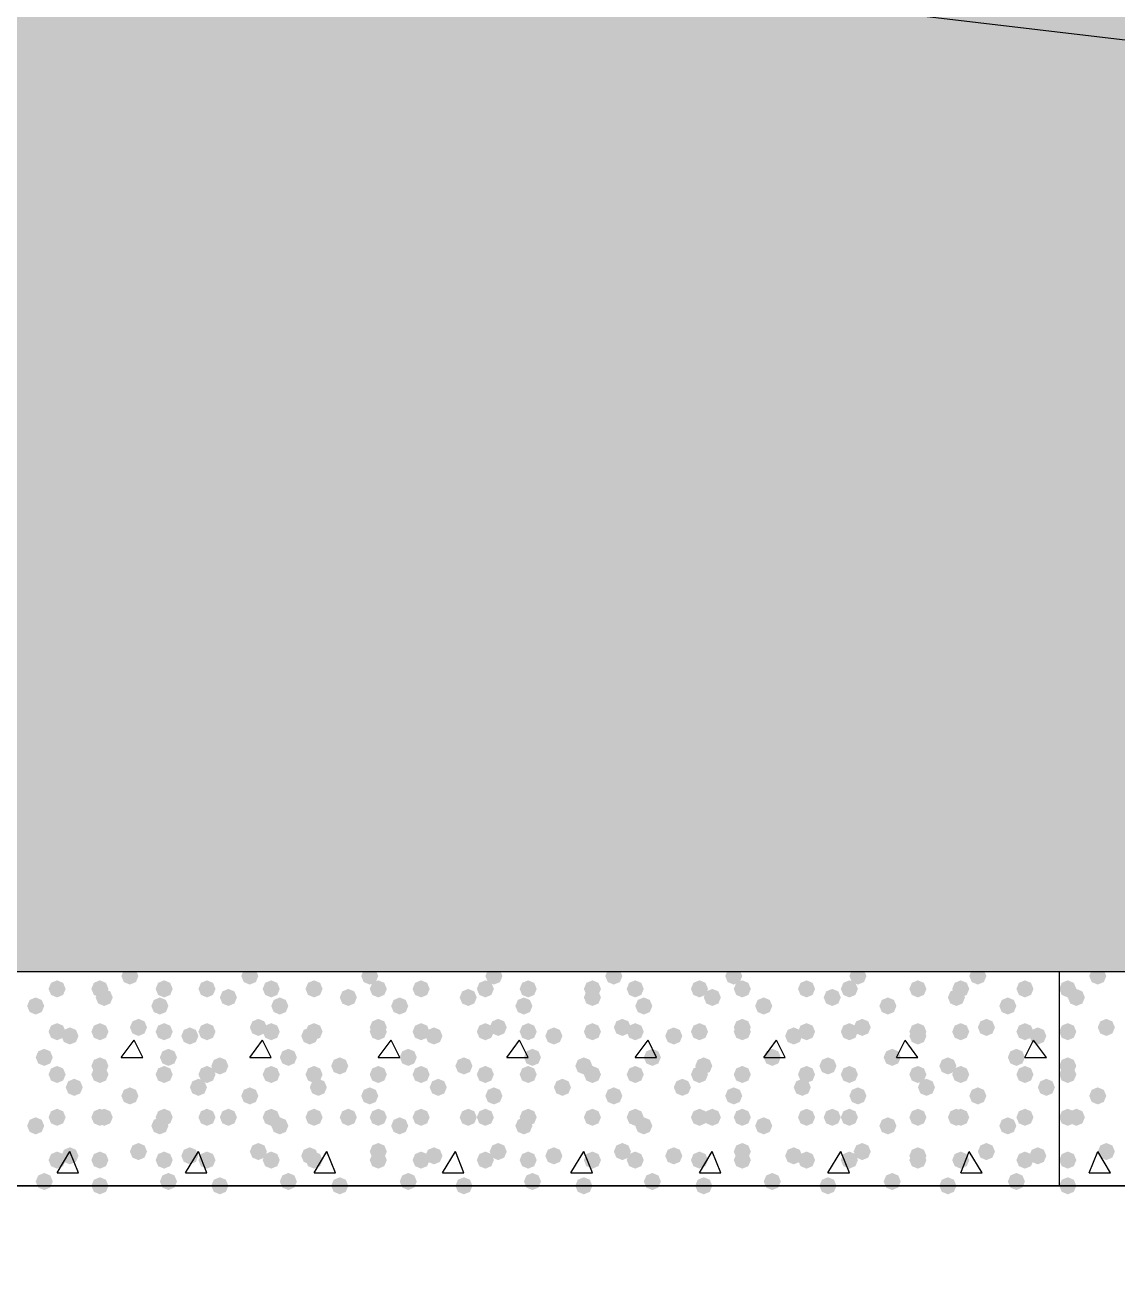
# Model space of a CAD drawing. Header units: millimetres. Extents: x 0 to 420, y 0 to 297.
# Drawn here: x 290.64 to 301.43, y 180.83 to 193.18 of the extents above; entities that cross this region are included whole.
import ezdxf

# ---------------------------------------------------------------- set-up
doc = ezdxf.new("R2010")
doc.units = ezdxf.units.MM
doc.layers.get('0').update_dxf_attribs({"linetype": 'CONTINUOUS'})

msp = doc.modelspace()

# ---------------------------------------------------------------- hatches: boundary and pattern name
at = {"true_color": 0x000008}
h = msp.add_hatch(color=0, dxfattribs=at)
h.paths.add_polyline_path([(379.603, 202.861333), (218.228333, 202.861333), (379.603, 183.811333)], flags=0)
h.paths.add_polyline_path([(218.228333, 202.861333), (379.603, 183.811333), (218.228333, 183.811333)], flags=0)
for points in [[(291.761333, 183.769), (291.736463, 183.709204), (291.676667, 183.684333), (291.616871, 183.709204), (291.592, 183.769), (291.616871, 183.828796), (291.676667, 183.853667), (291.736462, 183.828796)], [(292.946667, 183.769), (292.921796, 183.709204), (292.862, 183.684333), (292.802204, 183.709204), (292.777333, 183.769), (292.802204, 183.828796), (292.862, 183.853667), (292.921796, 183.828796)], [(294.132, 183.769), (294.107129, 183.709204), (294.047333, 183.684333), (293.987538, 183.709204), (293.962667, 183.769), (293.987537, 183.828796), (294.047333, 183.853667), (294.107129, 183.828796)], [(295.359667, 183.769), (295.334796, 183.709204), (295.275, 183.684333), (295.215204, 183.709204), (295.190333, 183.769), (295.215204, 183.828796), (295.275, 183.853667), (295.334796, 183.828796)], [(296.545, 183.769), (296.520129, 183.709204), (296.460333, 183.684333), (296.400538, 183.709204), (296.375667, 183.769), (296.400537, 183.828796), (296.460333, 183.853667), (296.520129, 183.828796)], [(297.730333, 183.769), (297.705462, 183.709204), (297.645667, 183.684333), (297.585871, 183.709204), (297.561, 183.769), (297.585871, 183.828796), (297.645667, 183.853667), (297.705462, 183.828796)], [(298.958, 183.769), (298.933129, 183.709204), (298.873333, 183.684333), (298.813538, 183.709204), (298.788667, 183.769), (298.813537, 183.828796), (298.873333, 183.853667), (298.933129, 183.828796)], [(300.143333, 183.769), (300.118462, 183.709204), (300.058667, 183.684333), (299.998871, 183.709204), (299.974, 183.769), (299.998871, 183.828796), (300.058667, 183.853667), (300.118462, 183.828796)], [(291.041667, 183.642), (291.016796, 183.582204), (290.957, 183.557333), (290.897204, 183.582204), (290.872333, 183.642), (290.897204, 183.701796), (290.957, 183.726667), (291.016796, 183.701796)], [(291.465, 183.642), (291.440129, 183.582204), (291.380333, 183.557333), (291.320538, 183.582204), (291.295667, 183.642), (291.320537, 183.701796), (291.380333, 183.726667), (291.440129, 183.701796)], [(292.1, 183.642), (292.075129, 183.582204), (292.015333, 183.557333), (291.955537, 183.582204), (291.930667, 183.642), (291.955537, 183.701796), (292.015333, 183.726667), (292.075129, 183.701796)], [(292.523333, 183.642), (292.498462, 183.582204), (292.438667, 183.557333), (292.378871, 183.582204), (292.354, 183.642), (292.378871, 183.701796), (292.438667, 183.726667), (292.498462, 183.701796)], [(293.158333, 183.642), (293.133462, 183.582204), (293.073667, 183.557333), (293.013871, 183.582204), (292.989, 183.642), (293.013871, 183.701796), (293.073667, 183.726667), (293.133462, 183.701796)], [(293.581667, 183.642), (293.556796, 183.582204), (293.497, 183.557333), (293.437204, 183.582204), (293.412333, 183.642), (293.437204, 183.701796), (293.497, 183.726667), (293.556796, 183.701796)], [(294.216667, 183.642), (294.191796, 183.582204), (294.132, 183.557333), (294.072204, 183.582204), (294.047333, 183.642), (294.072204, 183.701796), (294.132, 183.726667), (294.191796, 183.701796)], [(294.64, 183.642), (294.615129, 183.582204), (294.555333, 183.557333), (294.495538, 183.582204), (294.470667, 183.642), (294.495537, 183.701796), (294.555333, 183.726667), (294.615129, 183.701796)], [(295.275, 183.642), (295.250129, 183.582204), (295.190333, 183.557333), (295.130538, 183.582204), (295.105667, 183.642), (295.130537, 183.701796), (295.190333, 183.726667), (295.250129, 183.701796)], [(295.698333, 183.642), (295.673463, 183.582204), (295.613667, 183.557333), (295.553871, 183.582204), (295.529, 183.642), (295.553871, 183.701796), (295.613667, 183.726667), (295.673462, 183.701796)], [(296.333333, 183.642), (296.308463, 183.582204), (296.248667, 183.557333), (296.188871, 183.582204), (296.164, 183.642), (296.188871, 183.701796), (296.248667, 183.726667), (296.308462, 183.701796)], [(296.756667, 183.642), (296.731796, 183.582204), (296.672, 183.557333), (296.612204, 183.582204), (296.587333, 183.642), (296.612204, 183.701796), (296.672, 183.726667), (296.731796, 183.701796)], [(297.391667, 183.642), (297.366796, 183.582204), (297.307, 183.557333), (297.247204, 183.582204), (297.222333, 183.642), (297.247204, 183.701796), (297.307, 183.726667), (297.366796, 183.701796)], [(297.815, 183.642), (297.790129, 183.582204), (297.730333, 183.557333), (297.670538, 183.582204), (297.645667, 183.642), (297.670537, 183.701796), (297.730333, 183.726667), (297.790129, 183.701796)], [(298.45, 183.642), (298.425129, 183.582204), (298.365333, 183.557333), (298.305538, 183.582204), (298.280667, 183.642), (298.305537, 183.701796), (298.365333, 183.726667), (298.425129, 183.701796)], [(298.873333, 183.642), (298.848462, 183.582204), (298.788667, 183.557333), (298.728871, 183.582204), (298.704, 183.642), (298.728871, 183.701796), (298.788667, 183.726667), (298.848462, 183.701796)], [(299.550667, 183.642), (299.525796, 183.582204), (299.466, 183.557333), (299.406204, 183.582204), (299.381333, 183.642), (299.406204, 183.701796), (299.466, 183.726667), (299.525796, 183.701796)], [(299.974, 183.642), (299.949129, 183.582204), (299.889333, 183.557333), (299.829538, 183.582204), (299.804667, 183.642), (299.829537, 183.701796), (299.889333, 183.726667), (299.949129, 183.701796)], [(300.609, 183.642), (300.584129, 183.582204), (300.524333, 183.557333), (300.464538, 183.582204), (300.439667, 183.642), (300.464537, 183.701796), (300.524333, 183.726667), (300.584129, 183.701796)], [(290.83, 183.472667), (290.805129, 183.412871), (290.745333, 183.388), (290.685538, 183.412871), (290.660667, 183.472667), (290.685537, 183.532462), (290.745333, 183.557333), (290.805129, 183.532463)], [(291.507333, 183.557333), (291.482462, 183.497537), (291.422667, 183.472667), (291.362871, 183.497537), (291.338, 183.557333), (291.362871, 183.617129), (291.422667, 183.642), (291.482462, 183.617129)], [(292.057667, 183.472667), (292.032796, 183.412871), (291.973, 183.388), (291.913204, 183.412871), (291.888333, 183.472667), (291.913204, 183.532462), (291.973, 183.557333), (292.032796, 183.532463)], [(292.735, 183.557333), (292.710129, 183.497537), (292.650333, 183.472667), (292.590537, 183.497537), (292.565667, 183.557333), (292.590537, 183.617129), (292.650333, 183.642), (292.710129, 183.617129)], [(293.243, 183.472667), (293.218129, 183.412871), (293.158333, 183.388), (293.098538, 183.412871), (293.073667, 183.472667), (293.098537, 183.532462), (293.158333, 183.557333), (293.218129, 183.532463)], [(293.920333, 183.557333), (293.895463, 183.497537), (293.835667, 183.472667), (293.775871, 183.497537), (293.751, 183.557333), (293.775871, 183.617129), (293.835667, 183.642), (293.895462, 183.617129)], [(294.428333, 183.472667), (294.403462, 183.412871), (294.343667, 183.388), (294.283871, 183.412871), (294.259, 183.472667), (294.283871, 183.532462), (294.343667, 183.557333), (294.403462, 183.532463)], [(295.105667, 183.557333), (295.080796, 183.497537), (295.021, 183.472667), (294.961204, 183.497537), (294.936333, 183.557333), (294.961204, 183.617129), (295.021, 183.642), (295.080796, 183.617129)], [(295.656, 183.472667), (295.631129, 183.412871), (295.571333, 183.388), (295.511538, 183.412871), (295.486667, 183.472667), (295.511537, 183.532462), (295.571333, 183.557333), (295.631129, 183.532463)], [(296.333333, 183.557333), (296.308463, 183.497537), (296.248667, 183.472667), (296.188871, 183.497537), (296.164, 183.557333), (296.188871, 183.617129), (296.248667, 183.642), (296.308462, 183.617129)], [(296.841333, 183.472667), (296.816462, 183.412871), (296.756667, 183.388), (296.696871, 183.412871), (296.672, 183.472667), (296.696871, 183.532462), (296.756667, 183.557333), (296.816462, 183.532463)], [(297.518667, 183.557333), (297.493796, 183.497537), (297.434, 183.472667), (297.374204, 183.497537), (297.349333, 183.557333), (297.374204, 183.617129), (297.434, 183.642), (297.493796, 183.617129)], [(298.026667, 183.472667), (298.001796, 183.412871), (297.942, 183.388), (297.882204, 183.412871), (297.857333, 183.472667), (297.882204, 183.532462), (297.942, 183.557333), (298.001796, 183.532463)], [(298.704, 183.557333), (298.679129, 183.497537), (298.619333, 183.472667), (298.559537, 183.497537), (298.534667, 183.557333), (298.559537, 183.617129), (298.619333, 183.642), (298.679129, 183.617129)], [(299.254333, 183.472667), (299.229462, 183.412871), (299.169667, 183.388), (299.109871, 183.412871), (299.085, 183.472667), (299.109871, 183.532462), (299.169667, 183.557333), (299.229462, 183.532463)], [(299.931667, 183.557333), (299.906796, 183.497537), (299.847, 183.472667), (299.787204, 183.497537), (299.762333, 183.557333), (299.787204, 183.617129), (299.847, 183.642), (299.906796, 183.617129)], [(300.439667, 183.472667), (300.414796, 183.412871), (300.355, 183.388), (300.295204, 183.412871), (300.270333, 183.472667), (300.295204, 183.532462), (300.355, 183.557333), (300.414796, 183.532463)], [(291.041667, 183.218667), (291.016796, 183.158871), (290.957, 183.134), (290.897204, 183.158871), (290.872333, 183.218667), (290.897204, 183.278462), (290.957, 183.303333), (291.016796, 183.278463)], [(291.465, 183.218667), (291.440129, 183.158871), (291.380333, 183.134), (291.320538, 183.158871), (291.295667, 183.218667), (291.320537, 183.278462), (291.380333, 183.303333), (291.440129, 183.278463)], [(291.846, 183.261), (291.821129, 183.201204), (291.761333, 183.176333), (291.701537, 183.201204), (291.676667, 183.261), (291.701537, 183.320796), (291.761333, 183.345667), (291.821129, 183.320796)], [(292.1, 183.218667), (292.075129, 183.158871), (292.015333, 183.134), (291.955537, 183.158871), (291.930667, 183.218667), (291.955537, 183.278462), (292.015333, 183.303333), (292.075129, 183.278463)], [(292.523333, 183.218667), (292.498462, 183.158871), (292.438667, 183.134), (292.378871, 183.158871), (292.354, 183.218667), (292.378871, 183.278462), (292.438667, 183.303333), (292.498462, 183.278463)], [(293.031333, 183.261), (293.006463, 183.201204), (292.946667, 183.176333), (292.886871, 183.201204), (292.862, 183.261), (292.886871, 183.320796), (292.946667, 183.345667), (293.006462, 183.320796)], [(293.158333, 183.218667), (293.133462, 183.158871), (293.073667, 183.134), (293.013871, 183.158871), (292.989, 183.218667), (293.013871, 183.278462), (293.073667, 183.303333), (293.133462, 183.278463)], [(293.581667, 183.218667), (293.556796, 183.158871), (293.497, 183.134), (293.437204, 183.158871), (293.412333, 183.218667), (293.437204, 183.278462), (293.497, 183.303333), (293.556796, 183.278463)], [(294.216667, 183.261), (294.191796, 183.201204), (294.132, 183.176333), (294.072204, 183.201204), (294.047333, 183.261), (294.072204, 183.320796), (294.132, 183.345667), (294.191796, 183.320796)], [(294.216667, 183.218667), (294.191796, 183.158871), (294.132, 183.134), (294.072204, 183.158871), (294.047333, 183.218667), (294.072204, 183.278462), (294.132, 183.303333), (294.191796, 183.278463)], [(294.64, 183.218667), (294.615129, 183.158871), (294.555333, 183.134), (294.495538, 183.158871), (294.470667, 183.218667), (294.495537, 183.278462), (294.555333, 183.303333), (294.615129, 183.278463)], [(295.275, 183.218667), (295.250129, 183.158871), (295.190333, 183.134), (295.130538, 183.158871), (295.105667, 183.218667), (295.130537, 183.278462), (295.190333, 183.303333), (295.250129, 183.278463)], [(295.402, 183.261), (295.377129, 183.201204), (295.317333, 183.176333), (295.257538, 183.201204), (295.232667, 183.261), (295.257537, 183.320796), (295.317333, 183.345667), (295.377129, 183.320796)], [(295.698333, 183.218667), (295.673463, 183.158871), (295.613667, 183.134), (295.553871, 183.158871), (295.529, 183.218667), (295.553871, 183.278462), (295.613667, 183.303333), (295.673462, 183.278463)], [(296.333333, 183.218667), (296.308463, 183.158871), (296.248667, 183.134), (296.188871, 183.158871), (296.164, 183.218667), (296.188871, 183.278462), (296.248667, 183.303333), (296.308462, 183.278463)], [(296.629667, 183.261), (296.604796, 183.201204), (296.545, 183.176333), (296.485204, 183.201204), (296.460333, 183.261), (296.485204, 183.320796), (296.545, 183.345667), (296.604796, 183.320796)], [(296.756667, 183.218667), (296.731796, 183.158871), (296.672, 183.134), (296.612204, 183.158871), (296.587333, 183.218667), (296.612204, 183.278462), (296.672, 183.303333), (296.731796, 183.278463)], [(297.391667, 183.218667), (297.366796, 183.158871), (297.307, 183.134), (297.247204, 183.158871), (297.222333, 183.218667), (297.247204, 183.278462), (297.307, 183.303333), (297.366796, 183.278463)], [(297.815, 183.261), (297.790129, 183.201204), (297.730333, 183.176333), (297.670538, 183.201204), (297.645667, 183.261), (297.670537, 183.320796), (297.730333, 183.345667), (297.790129, 183.320796)], [(297.815, 183.218667), (297.790129, 183.158871), (297.730333, 183.134), (297.670538, 183.158871), (297.645667, 183.218667), (297.670537, 183.278462), (297.730333, 183.303333), (297.790129, 183.278463)], [(298.45, 183.218667), (298.425129, 183.158871), (298.365333, 183.134), (298.305538, 183.158871), (298.280667, 183.218667), (298.305537, 183.278462), (298.365333, 183.303333), (298.425129, 183.278463)], [(298.873333, 183.218667), (298.848462, 183.158871), (298.788667, 183.134), (298.728871, 183.158871), (298.704, 183.218667), (298.728871, 183.278462), (298.788667, 183.303333), (298.848462, 183.278463)], [(299.000333, 183.261), (298.975462, 183.201204), (298.915667, 183.176333), (298.855871, 183.201204), (298.831, 183.261), (298.855871, 183.320796), (298.915667, 183.345667), (298.975462, 183.320796)], [(299.550667, 183.218667), (299.525796, 183.158871), (299.466, 183.134), (299.406204, 183.158871), (299.381333, 183.218667), (299.406204, 183.278462), (299.466, 183.303333), (299.525796, 183.278463)], [(299.974, 183.218667), (299.949129, 183.158871), (299.889333, 183.134), (299.829538, 183.158871), (299.804667, 183.218667), (299.829537, 183.278462), (299.889333, 183.303333), (299.949129, 183.278463)], [(300.228, 183.261), (300.203129, 183.201204), (300.143333, 183.176333), (300.083538, 183.201204), (300.058667, 183.261), (300.083537, 183.320796), (300.143333, 183.345667), (300.203129, 183.320796)], [(300.609, 183.218667), (300.584129, 183.158871), (300.524333, 183.134), (300.464538, 183.158871), (300.439667, 183.218667), (300.464537, 183.278462), (300.524333, 183.303333), (300.584129, 183.278463)], [(291.168667, 183.176333), (291.143796, 183.116537), (291.084, 183.091667), (291.024204, 183.116537), (290.999333, 183.176333), (291.024204, 183.236129), (291.084, 183.261), (291.143796, 183.236129)], [(292.354, 183.176333), (292.329129, 183.116537), (292.269333, 183.091667), (292.209538, 183.116537), (292.184667, 183.176333), (292.209537, 183.236129), (292.269333, 183.261), (292.329129, 183.236129)], [(293.539333, 183.176333), (293.514462, 183.116537), (293.454667, 183.091667), (293.394871, 183.116537), (293.37, 183.176333), (293.394871, 183.236129), (293.454667, 183.261), (293.514462, 183.236129)], [(294.767, 183.176333), (294.742129, 183.116537), (294.682333, 183.091667), (294.622538, 183.116537), (294.597667, 183.176333), (294.622537, 183.236129), (294.682333, 183.261), (294.742129, 183.236129)], [(295.952333, 183.176333), (295.927462, 183.116537), (295.867667, 183.091667), (295.807871, 183.116537), (295.783, 183.176333), (295.807871, 183.236129), (295.867667, 183.261), (295.927462, 183.236129)], [(297.137667, 183.176333), (297.112796, 183.116537), (297.053, 183.091667), (296.993204, 183.116537), (296.968333, 183.176333), (296.993204, 183.236129), (297.053, 183.261), (297.112796, 183.236129)], [(298.323, 183.176333), (298.298129, 183.116537), (298.238333, 183.091667), (298.178538, 183.116537), (298.153667, 183.176333), (298.178537, 183.236129), (298.238333, 183.261), (298.298129, 183.236129)], [(299.550667, 183.176333), (299.525796, 183.116537), (299.466, 183.091667), (299.406204, 183.116537), (299.381333, 183.176333), (299.406204, 183.236129), (299.466, 183.261), (299.525796, 183.236129)], [(300.736, 183.176333), (300.711129, 183.116537), (300.651333, 183.091667), (300.591537, 183.116537), (300.566667, 183.176333), (300.591537, 183.236129), (300.651333, 183.261), (300.711129, 183.236129)], [(290.914667, 182.964667), (290.889796, 182.904871), (290.83, 182.88), (290.770204, 182.904871), (290.745333, 182.964667), (290.770204, 183.024462), (290.83, 183.049333), (290.889796, 183.024463)], [(291.465, 182.88), (291.440129, 182.820204), (291.380333, 182.795333), (291.320538, 182.820204), (291.295667, 182.88), (291.320537, 182.939796), (291.380333, 182.964667), (291.440129, 182.939796)], [(292.142333, 182.964667), (292.117462, 182.904871), (292.057667, 182.88), (291.997871, 182.904871), (291.973, 182.964667), (291.997871, 183.024462), (292.057667, 183.049333), (292.117462, 183.024463)], [(292.650333, 182.88), (292.625463, 182.820204), (292.565667, 182.795333), (292.505871, 182.820204), (292.481, 182.88), (292.505871, 182.939796), (292.565667, 182.964667), (292.625462, 182.939796)], [(293.327667, 182.964667), (293.302796, 182.904871), (293.243, 182.88), (293.183204, 182.904871), (293.158333, 182.964667), (293.183204, 183.024462), (293.243, 183.049333), (293.302796, 183.024463)], [(293.835667, 182.88), (293.810796, 182.820204), (293.751, 182.795333), (293.691204, 182.820204), (293.666333, 182.88), (293.691204, 182.939796), (293.751, 182.964667), (293.810796, 182.939796)], [(294.513, 182.964667), (294.488129, 182.904871), (294.428333, 182.88), (294.368538, 182.904871), (294.343667, 182.964667), (294.368537, 183.024462), (294.428333, 183.049333), (294.488129, 183.024463)], [(295.063333, 182.88), (295.038462, 182.820204), (294.978667, 182.795333), (294.918871, 182.820204), (294.894, 182.88), (294.918871, 182.939796), (294.978667, 182.964667), (295.038462, 182.939796)], [(295.740667, 182.964667), (295.715796, 182.904871), (295.656, 182.88), (295.596204, 182.904871), (295.571333, 182.964667), (295.596204, 183.024462), (295.656, 183.049333), (295.715796, 183.024463)], [(296.248667, 182.88), (296.223796, 182.820204), (296.164, 182.795333), (296.104204, 182.820204), (296.079333, 182.88), (296.104204, 182.939796), (296.164, 182.964667), (296.223796, 182.939796)], [(296.926, 182.964667), (296.901129, 182.904871), (296.841333, 182.88), (296.781538, 182.904871), (296.756667, 182.964667), (296.781537, 183.024462), (296.841333, 183.049333), (296.901129, 183.024463)], [(297.434, 182.88), (297.409129, 182.820204), (297.349333, 182.795333), (297.289537, 182.820204), (297.264667, 182.88), (297.289537, 182.939796), (297.349333, 182.964667), (297.409129, 182.939796)], [(298.111333, 182.964667), (298.086462, 182.904871), (298.026667, 182.88), (297.966871, 182.904871), (297.942, 182.964667), (297.966871, 183.024462), (298.026667, 183.049333), (298.086462, 183.024463)], [(298.661667, 182.88), (298.636796, 182.820204), (298.577, 182.795333), (298.517204, 182.820204), (298.492333, 182.88), (298.517204, 182.939796), (298.577, 182.964667), (298.636796, 182.939796)], [(299.296667, 182.964667), (299.271796, 182.904871), (299.212, 182.88), (299.152204, 182.904871), (299.127333, 182.964667), (299.152204, 183.024462), (299.212, 183.049333), (299.271796, 183.024463)], [(299.847, 182.88), (299.822129, 182.820204), (299.762333, 182.795333), (299.702538, 182.820204), (299.677667, 182.88), (299.702537, 182.939796), (299.762333, 182.964667), (299.822129, 182.939796)], [(300.524333, 182.964667), (300.499462, 182.904871), (300.439667, 182.88), (300.379871, 182.904871), (300.355, 182.964667), (300.379871, 183.024462), (300.439667, 183.049333), (300.499462, 183.024463)], [(291.041667, 182.795333), (291.016796, 182.735537), (290.957, 182.710667), (290.897204, 182.735537), (290.872333, 182.795333), (290.897204, 182.855129), (290.957, 182.88), (291.016796, 182.855129)], [(291.465, 182.795333), (291.440129, 182.735537), (291.380333, 182.710667), (291.320538, 182.735537), (291.295667, 182.795333), (291.320537, 182.855129), (291.380333, 182.88), (291.440129, 182.855129)], [(292.1, 182.795333), (292.075129, 182.735537), (292.015333, 182.710667), (291.955537, 182.735537), (291.930667, 182.795333), (291.955537, 182.855129), (292.015333, 182.88), (292.075129, 182.855129)], [(292.523333, 182.795333), (292.498462, 182.735537), (292.438667, 182.710667), (292.378871, 182.735537), (292.354, 182.795333), (292.378871, 182.855129), (292.438667, 182.88), (292.498462, 182.855129)], [(293.158333, 182.795333), (293.133462, 182.735537), (293.073667, 182.710667), (293.013871, 182.735537), (292.989, 182.795333), (293.013871, 182.855129), (293.073667, 182.88), (293.133462, 182.855129)], [(293.581667, 182.795333), (293.556796, 182.735537), (293.497, 182.710667), (293.437204, 182.735537), (293.412333, 182.795333), (293.437204, 182.855129), (293.497, 182.88), (293.556796, 182.855129)], [(294.216667, 182.795333), (294.191796, 182.735537), (294.132, 182.710667), (294.072204, 182.735537), (294.047333, 182.795333), (294.072204, 182.855129), (294.132, 182.88), (294.191796, 182.855129)], [(294.64, 182.795333), (294.615129, 182.735537), (294.555333, 182.710667), (294.495538, 182.735537), (294.470667, 182.795333), (294.495537, 182.855129), (294.555333, 182.88), (294.615129, 182.855129)], [(295.275, 182.795333), (295.250129, 182.735537), (295.190333, 182.710667), (295.130538, 182.735537), (295.105667, 182.795333), (295.130537, 182.855129), (295.190333, 182.88), (295.250129, 182.855129)], [(295.698333, 182.795333), (295.673463, 182.735537), (295.613667, 182.710667), (295.553871, 182.735537), (295.529, 182.795333), (295.553871, 182.855129), (295.613667, 182.88), (295.673462, 182.855129)], [(296.333333, 182.795333), (296.308463, 182.735537), (296.248667, 182.710667), (296.188871, 182.735537), (296.164, 182.795333), (296.188871, 182.855129), (296.248667, 182.88), (296.308462, 182.855129)], [(296.756667, 182.795333), (296.731796, 182.735537), (296.672, 182.710667), (296.612204, 182.735537), (296.587333, 182.795333), (296.612204, 182.855129), (296.672, 182.88), (296.731796, 182.855129)], [(297.391667, 182.795333), (297.366796, 182.735537), (297.307, 182.710667), (297.247204, 182.735537), (297.222333, 182.795333), (297.247204, 182.855129), (297.307, 182.88), (297.366796, 182.855129)], [(297.815, 182.795333), (297.790129, 182.735537), (297.730333, 182.710667), (297.670538, 182.735537), (297.645667, 182.795333), (297.670537, 182.855129), (297.730333, 182.88), (297.790129, 182.855129)], [(298.45, 182.795333), (298.425129, 182.735537), (298.365333, 182.710667), (298.305538, 182.735537), (298.280667, 182.795333), (298.305537, 182.855129), (298.365333, 182.88), (298.425129, 182.855129)], [(298.873333, 182.795333), (298.848462, 182.735537), (298.788667, 182.710667), (298.728871, 182.735537), (298.704, 182.795333), (298.728871, 182.855129), (298.788667, 182.88), (298.848462, 182.855129)], [(299.550667, 182.795333), (299.525796, 182.735537), (299.466, 182.710667), (299.406204, 182.735537), (299.381333, 182.795333), (299.406204, 182.855129), (299.466, 182.88), (299.525796, 182.855129)], [(299.974, 182.795333), (299.949129, 182.735537), (299.889333, 182.710667), (299.829538, 182.735537), (299.804667, 182.795333), (299.829537, 182.855129), (299.889333, 182.88), (299.949129, 182.855129)], [(300.609, 182.795333), (300.584129, 182.735537), (300.524333, 182.710667), (300.464538, 182.735537), (300.439667, 182.795333), (300.464537, 182.855129), (300.524333, 182.88), (300.584129, 182.855129)], [(291.211, 182.668333), (291.186129, 182.608537), (291.126333, 182.583667), (291.066537, 182.608537), (291.041667, 182.668333), (291.066537, 182.728129), (291.126333, 182.753), (291.186129, 182.728129)], [(292.438667, 182.668333), (292.413796, 182.608537), (292.354, 182.583667), (292.294204, 182.608537), (292.269333, 182.668333), (292.294204, 182.728129), (292.354, 182.753), (292.413796, 182.728129)], [(293.624, 182.668333), (293.599129, 182.608537), (293.539333, 182.583667), (293.479537, 182.608537), (293.454667, 182.668333), (293.479537, 182.728129), (293.539333, 182.753), (293.599129, 182.728129)], [(294.809333, 182.668333), (294.784462, 182.608537), (294.724667, 182.583667), (294.664871, 182.608537), (294.64, 182.668333), (294.664871, 182.728129), (294.724667, 182.753), (294.784462, 182.728129)], [(296.037, 182.668333), (296.012129, 182.608537), (295.952333, 182.583667), (295.892538, 182.608537), (295.867667, 182.668333), (295.892537, 182.728129), (295.952333, 182.753), (296.012129, 182.728129)], [(297.222333, 182.668333), (297.197462, 182.608537), (297.137667, 182.583667), (297.077871, 182.608537), (297.053, 182.668333), (297.077871, 182.728129), (297.137667, 182.753), (297.197462, 182.728129)], [(298.407667, 182.668333), (298.382796, 182.608537), (298.323, 182.583667), (298.263204, 182.608537), (298.238333, 182.668333), (298.263204, 182.728129), (298.323, 182.753), (298.382796, 182.728129)], [(299.635333, 182.668333), (299.610463, 182.608537), (299.550667, 182.583667), (299.490871, 182.608537), (299.466, 182.668333), (299.490871, 182.728129), (299.550667, 182.753), (299.610462, 182.728129)], [(300.820667, 182.668333), (300.795796, 182.608537), (300.736, 182.583667), (300.676204, 182.608537), (300.651333, 182.668333), (300.676204, 182.728129), (300.736, 182.753), (300.795796, 182.728129)], [(291.761333, 182.583667), (291.736463, 182.523871), (291.676667, 182.499), (291.616871, 182.523871), (291.592, 182.583667), (291.616871, 182.643462), (291.676667, 182.668333), (291.736462, 182.643463)], [(292.946667, 182.583667), (292.921796, 182.523871), (292.862, 182.499), (292.802204, 182.523871), (292.777333, 182.583667), (292.802204, 182.643462), (292.862, 182.668333), (292.921796, 182.643463)], [(294.132, 182.583667), (294.107129, 182.523871), (294.047333, 182.499), (293.987538, 182.523871), (293.962667, 182.583667), (293.987537, 182.643462), (294.047333, 182.668333), (294.107129, 182.643463)], [(295.359667, 182.583667), (295.334796, 182.523871), (295.275, 182.499), (295.215204, 182.523871), (295.190333, 182.583667), (295.215204, 182.643462), (295.275, 182.668333), (295.334796, 182.643463)], [(296.545, 182.583667), (296.520129, 182.523871), (296.460333, 182.499), (296.400538, 182.523871), (296.375667, 182.583667), (296.400537, 182.643462), (296.460333, 182.668333), (296.520129, 182.643463)], [(297.730333, 182.583667), (297.705462, 182.523871), (297.645667, 182.499), (297.585871, 182.523871), (297.561, 182.583667), (297.585871, 182.643462), (297.645667, 182.668333), (297.705462, 182.643463)], [(298.958, 182.583667), (298.933129, 182.523871), (298.873333, 182.499), (298.813538, 182.523871), (298.788667, 182.583667), (298.813537, 182.643462), (298.873333, 182.668333), (298.933129, 182.643463)], [(300.143333, 182.583667), (300.118462, 182.523871), (300.058667, 182.499), (299.998871, 182.523871), (299.974, 182.583667), (299.998871, 182.643462), (300.058667, 182.668333), (300.118462, 182.643463)], [(291.041667, 182.372), (291.016796, 182.312204), (290.957, 182.287333), (290.897204, 182.312204), (290.872333, 182.372), (290.897204, 182.431796), (290.957, 182.456667), (291.016796, 182.431796)], [(291.465, 182.372), (291.440129, 182.312204), (291.380333, 182.287333), (291.320538, 182.312204), (291.295667, 182.372), (291.320537, 182.431796), (291.380333, 182.456667), (291.440129, 182.431796)], [(291.507333, 182.372), (291.482462, 182.312204), (291.422667, 182.287333), (291.362871, 182.312204), (291.338, 182.372), (291.362871, 182.431796), (291.422667, 182.456667), (291.482462, 182.431796)], [(292.1, 182.372), (292.075129, 182.312204), (292.015333, 182.287333), (291.955537, 182.312204), (291.930667, 182.372), (291.955537, 182.431796), (292.015333, 182.456667), (292.075129, 182.431796)], [(292.523333, 182.372), (292.498462, 182.312204), (292.438667, 182.287333), (292.378871, 182.312204), (292.354, 182.372), (292.378871, 182.431796), (292.438667, 182.456667), (292.498462, 182.431796)], [(292.735, 182.372), (292.710129, 182.312204), (292.650333, 182.287333), (292.590537, 182.312204), (292.565667, 182.372), (292.590537, 182.431796), (292.650333, 182.456667), (292.710129, 182.431796)], [(293.158333, 182.372), (293.133462, 182.312204), (293.073667, 182.287333), (293.013871, 182.312204), (292.989, 182.372), (293.013871, 182.431796), (293.073667, 182.456667), (293.133462, 182.431796)], [(293.581667, 182.372), (293.556796, 182.312204), (293.497, 182.287333), (293.437204, 182.312204), (293.412333, 182.372), (293.437204, 182.431796), (293.497, 182.456667), (293.556796, 182.431796)], [(293.920333, 182.372), (293.895463, 182.312204), (293.835667, 182.287333), (293.775871, 182.312204), (293.751, 182.372), (293.775871, 182.431796), (293.835667, 182.456667), (293.895462, 182.431796)], [(294.216667, 182.372), (294.191796, 182.312204), (294.132, 182.287333), (294.072204, 182.312204), (294.047333, 182.372), (294.072204, 182.431796), (294.132, 182.456667), (294.191796, 182.431796)], [(294.64, 182.372), (294.615129, 182.312204), (294.555333, 182.287333), (294.495538, 182.312204), (294.470667, 182.372), (294.495537, 182.431796), (294.555333, 182.456667), (294.615129, 182.431796)], [(295.105667, 182.372), (295.080796, 182.312204), (295.021, 182.287333), (294.961204, 182.312204), (294.936333, 182.372), (294.961204, 182.431796), (295.021, 182.456667), (295.080796, 182.431796)], [(295.275, 182.372), (295.250129, 182.312204), (295.190333, 182.287333), (295.130538, 182.312204), (295.105667, 182.372), (295.130537, 182.431796), (295.190333, 182.456667), (295.250129, 182.431796)], [(295.698333, 182.372), (295.673463, 182.312204), (295.613667, 182.287333), (295.553871, 182.312204), (295.529, 182.372), (295.553871, 182.431796), (295.613667, 182.456667), (295.673462, 182.431796)], [(296.333333, 182.372), (296.308463, 182.312204), (296.248667, 182.287333), (296.188871, 182.312204), (296.164, 182.372), (296.188871, 182.431796), (296.248667, 182.456667), (296.308462, 182.431796)], [(296.333333, 182.372), (296.308463, 182.312204), (296.248667, 182.287333), (296.188871, 182.312204), (296.164, 182.372), (296.188871, 182.431796), (296.248667, 182.456667), (296.308462, 182.431796)], [(296.756667, 182.372), (296.731796, 182.312204), (296.672, 182.287333), (296.612204, 182.312204), (296.587333, 182.372), (296.612204, 182.431796), (296.672, 182.456667), (296.731796, 182.431796)], [(297.391667, 182.372), (297.366796, 182.312204), (297.307, 182.287333), (297.247204, 182.312204), (297.222333, 182.372), (297.247204, 182.431796), (297.307, 182.456667), (297.366796, 182.431796)], [(297.518667, 182.372), (297.493796, 182.312204), (297.434, 182.287333), (297.374204, 182.312204), (297.349333, 182.372), (297.374204, 182.431796), (297.434, 182.456667), (297.493796, 182.431796)], [(297.815, 182.372), (297.790129, 182.312204), (297.730333, 182.287333), (297.670538, 182.312204), (297.645667, 182.372), (297.670537, 182.431796), (297.730333, 182.456667), (297.790129, 182.431796)], [(298.45, 182.372), (298.425129, 182.312204), (298.365333, 182.287333), (298.305538, 182.312204), (298.280667, 182.372), (298.305537, 182.431796), (298.365333, 182.456667), (298.425129, 182.431796)], [(298.704, 182.372), (298.679129, 182.312204), (298.619333, 182.287333), (298.559537, 182.312204), (298.534667, 182.372), (298.559537, 182.431796), (298.619333, 182.456667), (298.679129, 182.431796)], [(298.873333, 182.372), (298.848462, 182.312204), (298.788667, 182.287333), (298.728871, 182.312204), (298.704, 182.372), (298.728871, 182.431796), (298.788667, 182.456667), (298.848462, 182.431796)], [(299.550667, 182.372), (299.525796, 182.312204), (299.466, 182.287333), (299.406204, 182.312204), (299.381333, 182.372), (299.406204, 182.431796), (299.466, 182.456667), (299.525796, 182.431796)], [(299.931667, 182.372), (299.906796, 182.312204), (299.847, 182.287333), (299.787204, 182.312204), (299.762333, 182.372), (299.787204, 182.431796), (299.847, 182.456667), (299.906796, 182.431796)], [(299.974, 182.372), (299.949129, 182.312204), (299.889333, 182.287333), (299.829538, 182.312204), (299.804667, 182.372), (299.829537, 182.431796), (299.889333, 182.456667), (299.949129, 182.431796)], [(300.609, 182.372), (300.584129, 182.312204), (300.524333, 182.287333), (300.464538, 182.312204), (300.439667, 182.372), (300.464537, 182.431796), (300.524333, 182.456667), (300.584129, 182.431796)], [(290.83, 182.287333), (290.805129, 182.227537), (290.745333, 182.202667), (290.685538, 182.227537), (290.660667, 182.287333), (290.685537, 182.347129), (290.745333, 182.372), (290.805129, 182.347129)], [(292.057667, 182.287333), (292.032796, 182.227537), (291.973, 182.202667), (291.913204, 182.227537), (291.888333, 182.287333), (291.913204, 182.347129), (291.973, 182.372), (292.032796, 182.347129)], [(293.243, 182.287333), (293.218129, 182.227537), (293.158333, 182.202667), (293.098538, 182.227537), (293.073667, 182.287333), (293.098537, 182.347129), (293.158333, 182.372), (293.218129, 182.347129)], [(294.428333, 182.287333), (294.403462, 182.227537), (294.343667, 182.202667), (294.283871, 182.227537), (294.259, 182.287333), (294.283871, 182.347129), (294.343667, 182.372), (294.403462, 182.347129)], [(295.656, 182.287333), (295.631129, 182.227537), (295.571333, 182.202667), (295.511538, 182.227537), (295.486667, 182.287333), (295.511537, 182.347129), (295.571333, 182.372), (295.631129, 182.347129)], [(296.841333, 182.287333), (296.816462, 182.227537), (296.756667, 182.202667), (296.696871, 182.227537), (296.672, 182.287333), (296.696871, 182.347129), (296.756667, 182.372), (296.816462, 182.347129)], [(298.026667, 182.287333), (298.001796, 182.227537), (297.942, 182.202667), (297.882204, 182.227537), (297.857333, 182.287333), (297.882204, 182.347129), (297.942, 182.372), (298.001796, 182.347129)], [(299.254333, 182.287333), (299.229462, 182.227537), (299.169667, 182.202667), (299.109871, 182.227537), (299.085, 182.287333), (299.109871, 182.347129), (299.169667, 182.372), (299.229462, 182.347129)], [(300.439667, 182.287333), (300.414796, 182.227537), (300.355, 182.202667), (300.295204, 182.227537), (300.270333, 182.287333), (300.295204, 182.347129), (300.355, 182.372), (300.414796, 182.347129)], [(291.168667, 181.991), (291.143796, 181.931204), (291.084, 181.906333), (291.024204, 181.931204), (290.999333, 181.991), (291.024204, 182.050796), (291.084, 182.075667), (291.143796, 182.050796)], [(291.846, 182.033333), (291.821129, 181.973537), (291.761333, 181.948667), (291.701537, 181.973537), (291.676667, 182.033333), (291.701537, 182.093129), (291.761333, 182.118), (291.821129, 182.093129)], [(292.354, 181.991), (292.329129, 181.931204), (292.269333, 181.906333), (292.209538, 181.931204), (292.184667, 181.991), (292.209537, 182.050796), (292.269333, 182.075667), (292.329129, 182.050796)], [(293.031333, 182.033333), (293.006463, 181.973537), (292.946667, 181.948667), (292.886871, 181.973537), (292.862, 182.033333), (292.886871, 182.093129), (292.946667, 182.118), (293.006462, 182.093129)], [(293.539333, 181.991), (293.514462, 181.931204), (293.454667, 181.906333), (293.394871, 181.931204), (293.37, 181.991), (293.394871, 182.050796), (293.454667, 182.075667), (293.514462, 182.050796)], [(294.216667, 182.033333), (294.191796, 181.973537), (294.132, 181.948667), (294.072204, 181.973537), (294.047333, 182.033333), (294.072204, 182.093129), (294.132, 182.118), (294.191796, 182.093129)], [(294.767, 181.991), (294.742129, 181.931204), (294.682333, 181.906333), (294.622538, 181.931204), (294.597667, 181.991), (294.622537, 182.050796), (294.682333, 182.075667), (294.742129, 182.050796)], [(295.402, 182.033333), (295.377129, 181.973537), (295.317333, 181.948667), (295.257538, 181.973537), (295.232667, 182.033333), (295.257537, 182.093129), (295.317333, 182.118), (295.377129, 182.093129)], [(295.952333, 181.991), (295.927462, 181.931204), (295.867667, 181.906333), (295.807871, 181.931204), (295.783, 181.991), (295.807871, 182.050796), (295.867667, 182.075667), (295.927462, 182.050796)], [(296.629667, 182.033333), (296.604796, 181.973537), (296.545, 181.948667), (296.485204, 181.973537), (296.460333, 182.033333), (296.485204, 182.093129), (296.545, 182.118), (296.604796, 182.093129)], [(297.137667, 181.991), (297.112796, 181.931204), (297.053, 181.906333), (296.993204, 181.931204), (296.968333, 181.991), (296.993204, 182.050796), (297.053, 182.075667), (297.112796, 182.050796)], [(297.815, 182.033333), (297.790129, 181.973537), (297.730333, 181.948667), (297.670538, 181.973537), (297.645667, 182.033333), (297.670537, 182.093129), (297.730333, 182.118), (297.790129, 182.093129)], [(298.323, 181.991), (298.298129, 181.931204), (298.238333, 181.906333), (298.178538, 181.931204), (298.153667, 181.991), (298.178537, 182.050796), (298.238333, 182.075667), (298.298129, 182.050796)], [(299.000333, 182.033333), (298.975462, 181.973537), (298.915667, 181.948667), (298.855871, 181.973537), (298.831, 182.033333), (298.855871, 182.093129), (298.915667, 182.118), (298.975462, 182.093129)], [(299.550667, 181.991), (299.525796, 181.931204), (299.466, 181.906333), (299.406204, 181.931204), (299.381333, 181.991), (299.406204, 182.050796), (299.466, 182.075667), (299.525796, 182.050796)], [(300.228, 182.033333), (300.203129, 181.973537), (300.143333, 181.948667), (300.083538, 181.973537), (300.058667, 182.033333), (300.083537, 182.093129), (300.143333, 182.118), (300.203129, 182.093129)], [(300.736, 181.991), (300.711129, 181.931204), (300.651333, 181.906333), (300.591537, 181.931204), (300.566667, 181.991), (300.591537, 182.050796), (300.651333, 182.075667), (300.711129, 182.050796)], [(291.041667, 181.948667), (291.016796, 181.888871), (290.957, 181.864), (290.897204, 181.888871), (290.872333, 181.948667), (290.897204, 182.008462), (290.957, 182.033333), (291.016796, 182.008463)], [(291.465, 181.948667), (291.440129, 181.888871), (291.380333, 181.864), (291.320538, 181.888871), (291.295667, 181.948667), (291.320537, 182.008462), (291.380333, 182.033333), (291.440129, 182.008463)], [(292.1, 181.948667), (292.075129, 181.888871), (292.015333, 181.864), (291.955537, 181.888871), (291.930667, 181.948667), (291.955537, 182.008462), (292.015333, 182.033333), (292.075129, 182.008463)], [(292.523333, 181.948667), (292.498462, 181.888871), (292.438667, 181.864), (292.378871, 181.888871), (292.354, 181.948667), (292.378871, 182.008462), (292.438667, 182.033333), (292.498462, 182.008463)], [(293.158333, 181.948667), (293.133462, 181.888871), (293.073667, 181.864), (293.013871, 181.888871), (292.989, 181.948667), (293.013871, 182.008462), (293.073667, 182.033333), (293.133462, 182.008463)], [(293.581667, 181.948667), (293.556796, 181.888871), (293.497, 181.864), (293.437204, 181.888871), (293.412333, 181.948667), (293.437204, 182.008462), (293.497, 182.033333), (293.556796, 182.008463)], [(294.216667, 181.948667), (294.191796, 181.888871), (294.132, 181.864), (294.072204, 181.888871), (294.047333, 181.948667), (294.072204, 182.008462), (294.132, 182.033333), (294.191796, 182.008463)], [(294.64, 181.948667), (294.615129, 181.888871), (294.555333, 181.864), (294.495538, 181.888871), (294.470667, 181.948667), (294.495537, 182.008462), (294.555333, 182.033333), (294.615129, 182.008463)], [(295.275, 181.948667), (295.250129, 181.888871), (295.190333, 181.864), (295.130538, 181.888871), (295.105667, 181.948667), (295.130537, 182.008462), (295.190333, 182.033333), (295.250129, 182.008463)], [(295.698333, 181.948667), (295.673463, 181.888871), (295.613667, 181.864), (295.553871, 181.888871), (295.529, 181.948667), (295.553871, 182.008462), (295.613667, 182.033333), (295.673462, 182.008463)], [(296.333333, 181.948667), (296.308463, 181.888871), (296.248667, 181.864), (296.188871, 181.888871), (296.164, 181.948667), (296.188871, 182.008462), (296.248667, 182.033333), (296.308462, 182.008463)], [(296.756667, 181.948667), (296.731796, 181.888871), (296.672, 181.864), (296.612204, 181.888871), (296.587333, 181.948667), (296.612204, 182.008462), (296.672, 182.033333), (296.731796, 182.008463)], [(297.391667, 181.948667), (297.366796, 181.888871), (297.307, 181.864), (297.247204, 181.888871), (297.222333, 181.948667), (297.247204, 182.008462), (297.307, 182.033333), (297.366796, 182.008463)], [(297.815, 181.948667), (297.790129, 181.888871), (297.730333, 181.864), (297.670538, 181.888871), (297.645667, 181.948667), (297.670537, 182.008462), (297.730333, 182.033333), (297.790129, 182.008463)], [(298.45, 181.948667), (298.425129, 181.888871), (298.365333, 181.864), (298.305538, 181.888871), (298.280667, 181.948667), (298.305537, 182.008462), (298.365333, 182.033333), (298.425129, 182.008463)], [(298.873333, 181.948667), (298.848462, 181.888871), (298.788667, 181.864), (298.728871, 181.888871), (298.704, 181.948667), (298.728871, 182.008462), (298.788667, 182.033333), (298.848462, 182.008463)], [(299.550667, 181.948667), (299.525796, 181.888871), (299.466, 181.864), (299.406204, 181.888871), (299.381333, 181.948667), (299.406204, 182.008462), (299.466, 182.033333), (299.525796, 182.008463)], [(299.974, 181.948667), (299.949129, 181.888871), (299.889333, 181.864), (299.829538, 181.888871), (299.804667, 181.948667), (299.829537, 182.008462), (299.889333, 182.033333), (299.949129, 182.008463)], [(300.609, 181.948667), (300.584129, 181.888871), (300.524333, 181.864), (300.464538, 181.888871), (300.439667, 181.948667), (300.464537, 182.008462), (300.524333, 182.033333), (300.584129, 182.008463)], [(290.914667, 181.737), (290.889796, 181.677204), (290.83, 181.652333), (290.770204, 181.677204), (290.745333, 181.737), (290.770204, 181.796796), (290.83, 181.821667), (290.889796, 181.796796)], [(292.142333, 181.737), (292.117462, 181.677204), (292.057667, 181.652333), (291.997871, 181.677204), (291.973, 181.737), (291.997871, 181.796796), (292.057667, 181.821667), (292.117462, 181.796796)], [(293.327667, 181.737), (293.302796, 181.677204), (293.243, 181.652333), (293.183204, 181.677204), (293.158333, 181.737), (293.183204, 181.796796), (293.243, 181.821667), (293.302796, 181.796796)], [(294.513, 181.737), (294.488129, 181.677204), (294.428333, 181.652333), (294.368538, 181.677204), (294.343667, 181.737), (294.368537, 181.796796), (294.428333, 181.821667), (294.488129, 181.796796)], [(295.740667, 181.737), (295.715796, 181.677204), (295.656, 181.652333), (295.596204, 181.677204), (295.571333, 181.737), (295.596204, 181.796796), (295.656, 181.821667), (295.715796, 181.796796)], [(296.926, 181.737), (296.901129, 181.677204), (296.841333, 181.652333), (296.781538, 181.677204), (296.756667, 181.737), (296.781537, 181.796796), (296.841333, 181.821667), (296.901129, 181.796796)], [(298.111333, 181.737), (298.086462, 181.677204), (298.026667, 181.652333), (297.966871, 181.677204), (297.942, 181.737), (297.966871, 181.796796), (298.026667, 181.821667), (298.086462, 181.796796)], [(299.296667, 181.737), (299.271796, 181.677204), (299.212, 181.652333), (299.152204, 181.677204), (299.127333, 181.737), (299.152204, 181.796796), (299.212, 181.821667), (299.271796, 181.796796)], [(300.524333, 181.737), (300.499462, 181.677204), (300.439667, 181.652333), (300.379871, 181.677204), (300.355, 181.737), (300.379871, 181.796796), (300.439667, 181.821667), (300.499462, 181.796796)], [(291.465, 181.694667), (291.440129, 181.634871), (291.380333, 181.61), (291.320538, 181.634871), (291.295667, 181.694667), (291.320537, 181.754462), (291.380333, 181.779333), (291.440129, 181.754463)], [(292.650333, 181.694667), (292.625463, 181.634871), (292.565667, 181.61), (292.505871, 181.634871), (292.481, 181.694667), (292.505871, 181.754462), (292.565667, 181.779333), (292.625462, 181.754463)], [(293.835667, 181.694667), (293.810796, 181.634871), (293.751, 181.61), (293.691204, 181.634871), (293.666333, 181.694667), (293.691204, 181.754462), (293.751, 181.779333), (293.810796, 181.754463)], [(295.063333, 181.694667), (295.038462, 181.634871), (294.978667, 181.61), (294.918871, 181.634871), (294.894, 181.694667), (294.918871, 181.754462), (294.978667, 181.779333), (295.038462, 181.754463)], [(296.248667, 181.694667), (296.223796, 181.634871), (296.164, 181.61), (296.104204, 181.634871), (296.079333, 181.694667), (296.104204, 181.754462), (296.164, 181.779333), (296.223796, 181.754463)], [(297.434, 181.694667), (297.409129, 181.634871), (297.349333, 181.61), (297.289537, 181.634871), (297.264667, 181.694667), (297.289537, 181.754462), (297.349333, 181.779333), (297.409129, 181.754463)], [(298.661667, 181.694667), (298.636796, 181.634871), (298.577, 181.61), (298.517204, 181.634871), (298.492333, 181.694667), (298.517204, 181.754462), (298.577, 181.779333), (298.636796, 181.754463)], [(299.847, 181.694667), (299.822129, 181.634871), (299.762333, 181.61), (299.702538, 181.634871), (299.677667, 181.694667), (299.702537, 181.754462), (299.762333, 181.779333), (299.822129, 181.754463)]]:
    msp.add_hatch(color=0, dxfattribs=at).paths.add_polyline_path(points, flags=0)
at = {"true_color": 0x000007}
for points in [[(301.328667, 183.769), (301.303796, 183.709204), (301.244, 183.684333), (301.184204, 183.709204), (301.159333, 183.769), (301.184204, 183.828796), (301.244, 183.853667), (301.303796, 183.828796)], [(301.032333, 183.642), (301.007462, 183.582204), (300.947667, 183.557333), (300.887871, 183.582204), (300.863, 183.642), (300.887871, 183.701796), (300.947667, 183.726667), (301.007462, 183.701796)], [(301.117, 183.557333), (301.092129, 183.497537), (301.032333, 183.472667), (300.972538, 183.497537), (300.947667, 183.557333), (300.972537, 183.617129), (301.032333, 183.642), (301.092129, 183.617129)], [(301.032333, 183.218667), (301.007462, 183.158871), (300.947667, 183.134), (300.887871, 183.158871), (300.863, 183.218667), (300.887871, 183.278462), (300.947667, 183.303333), (301.007462, 183.278463)], [(301.413333, 183.261), (301.388462, 183.201204), (301.328667, 183.176333), (301.268871, 183.201204), (301.244, 183.261), (301.268871, 183.320796), (301.328667, 183.345667), (301.388462, 183.320796)], [(301.032333, 182.88), (301.007462, 182.820204), (300.947667, 182.795333), (300.887871, 182.820204), (300.863, 182.88), (300.887871, 182.939796), (300.947667, 182.964667), (301.007462, 182.939796)], [(301.032333, 182.795333), (301.007462, 182.735537), (300.947667, 182.710667), (300.887871, 182.735537), (300.863, 182.795333), (300.887871, 182.855129), (300.947667, 182.88), (301.007462, 182.855129)], [(301.328667, 182.583667), (301.303796, 182.523871), (301.244, 182.499), (301.184204, 182.523871), (301.159333, 182.583667), (301.184204, 182.643462), (301.244, 182.668333), (301.303796, 182.643463)], [(301.032333, 182.372), (301.007462, 182.312204), (300.947667, 182.287333), (300.887871, 182.312204), (300.863, 182.372), (300.887871, 182.431796), (300.947667, 182.456667), (301.007462, 182.431796)], [(301.117, 182.372), (301.092129, 182.312204), (301.032333, 182.287333), (300.972538, 182.312204), (300.947667, 182.372), (300.972537, 182.431796), (301.032333, 182.456667), (301.092129, 182.431796)], [(301.413333, 182.033333), (301.388462, 181.973537), (301.328667, 181.948667), (301.268871, 181.973537), (301.244, 182.033333), (301.268871, 182.093129), (301.328667, 182.118), (301.388462, 182.093129)], [(301.032333, 181.948667), (301.007462, 181.888871), (300.947667, 181.864), (300.887871, 181.888871), (300.863, 181.948667), (300.887871, 182.008462), (300.947667, 182.033333), (301.007462, 182.008463)], [(301.032333, 181.694667), (301.007462, 181.634871), (300.947667, 181.61), (300.887871, 181.634871), (300.863, 181.694667), (300.887871, 181.754462), (300.947667, 181.779333), (301.007462, 181.754463)]]:
    msp.add_hatch(color=0, dxfattribs=at).paths.add_polyline_path(points, flags=0)

# ---------------------------------------------------------------- linework, layer by layer
at = {"color": 0, "true_color": 0x000007}
for points in [[(32.469667, 183.811333), (32.469667, 160.485667), (380.661333, 160.485667), (380.661333, 183.811333), (218.228333, 183.811333), (218.228333, 204.978), (194.902667, 204.978), (194.902667, 183.811333)], [(32.469667, 183.811333), (32.469667, 160.485667), (380.661333, 160.485667), (380.661333, 183.811333), (218.228333, 183.811333), (218.228333, 204.978), (194.902667, 204.978), (194.902667, 183.811333)], [(300.863, 183.811333), (300.863, 181.694667), (302.979667, 181.694667), (302.979667, 183.811333)]]:
    msp.add_lwpolyline(points, close=True, dxfattribs=at)
at = {"color": 0, "true_color": 0x0000fd}
msp.add_lwpolyline([(34.586333, 162.602333), (378.544667, 162.602333), (378.544667, 181.694667), (216.111667, 181.694667), (216.111667, 202.861333), (197.019333, 202.861333), (197.019333, 181.694667), (34.586333, 181.694667)], close=True, dxfattribs=at)
at = {"color": 0, "true_color": 0x000008}
for points in [[(379.603, 202.861333), (218.228333, 202.861333), (379.603, 183.811333)], [(218.228333, 202.861333), (379.603, 183.811333), (218.228333, 183.811333)]]:
    msp.add_lwpolyline(points, close=True, dxfattribs=at)
at = {"color": 0, "true_color": 0x000007}
for points in [[(300.863, 183.811333), (281.770667, 183.811333)], [(301.159333, 181.821667), (301.244, 182.033333)], [(301.371, 181.821667), (301.244, 182.033333)], [(301.159333, 181.821667), (301.371, 181.821667)], [(281.770667, 181.694667), (300.863, 181.694667)]]:
    msp.add_lwpolyline(points, dxfattribs=at)
at = {"color": 0, "true_color": 0x000008}
for points in [[(291.592, 182.964667), (291.719, 183.134)], [(291.803667, 182.964667), (291.719, 183.134)], [(292.862, 182.964667), (292.989, 183.134)], [(293.073667, 182.964667), (292.989, 183.134)], [(294.132, 182.964667), (294.259, 183.134)], [(294.343667, 182.964667), (294.259, 183.134)], [(295.402, 182.964667), (295.529, 183.134)], [(295.613667, 182.964667), (295.529, 183.134)], [(296.672, 182.964667), (296.799, 183.134)], [(296.883667, 182.964667), (296.799, 183.134)], [(297.942, 182.964667), (298.069, 183.134)], [(298.153667, 182.964667), (298.069, 183.134)], [(299.254333, 182.964667), (299.339, 183.134)], [(299.466, 182.964667), (299.339, 183.134)], [(300.524333, 182.964667), (300.609, 183.134)], [(300.736, 182.964667), (300.609, 183.134)], [(291.592, 182.964667), (291.803667, 182.964667)], [(292.862, 182.964667), (293.073667, 182.964667)], [(294.132, 182.964667), (294.343667, 182.964667)], [(295.402, 182.964667), (295.613667, 182.964667)], [(296.672, 182.964667), (296.883667, 182.964667)], [(297.942, 182.964667), (298.153667, 182.964667)], [(299.254333, 182.964667), (299.466, 182.964667)], [(300.524333, 182.964667), (300.736, 182.964667)], [(290.957, 181.821667), (291.084, 182.033333)], [(291.168667, 181.821667), (291.084, 182.033333)], [(292.227, 181.821667), (292.354, 182.033333)], [(292.438667, 181.821667), (292.354, 182.033333)], [(293.497, 181.821667), (293.624, 182.033333)], [(293.708667, 181.821667), (293.624, 182.033333)], [(294.767, 181.821667), (294.894, 182.033333)], [(294.978667, 181.821667), (294.894, 182.033333)], [(296.037, 181.821667), (296.164, 182.033333)], [(296.248667, 181.821667), (296.164, 182.033333)], [(297.307, 181.821667), (297.434, 182.033333)], [(297.518667, 181.821667), (297.434, 182.033333)], [(298.577, 181.821667), (298.704, 182.033333)], [(298.788667, 181.821667), (298.704, 182.033333)], [(299.889333, 181.821667), (299.974, 182.033333)], [(300.101, 181.821667), (299.974, 182.033333)], [(290.957, 181.821667), (291.168667, 181.821667)], [(292.227, 181.821667), (292.438667, 181.821667)], [(293.497, 181.821667), (293.708667, 181.821667)], [(294.767, 181.821667), (294.978667, 181.821667)], [(296.037, 181.821667), (296.248667, 181.821667)], [(297.307, 181.821667), (297.518667, 181.821667)], [(298.577, 181.821667), (298.788667, 181.821667)], [(299.889333, 181.821667), (300.101, 181.821667)]]:
    msp.add_lwpolyline(points, dxfattribs=at)

doc.saveas('drawing.dxf')
